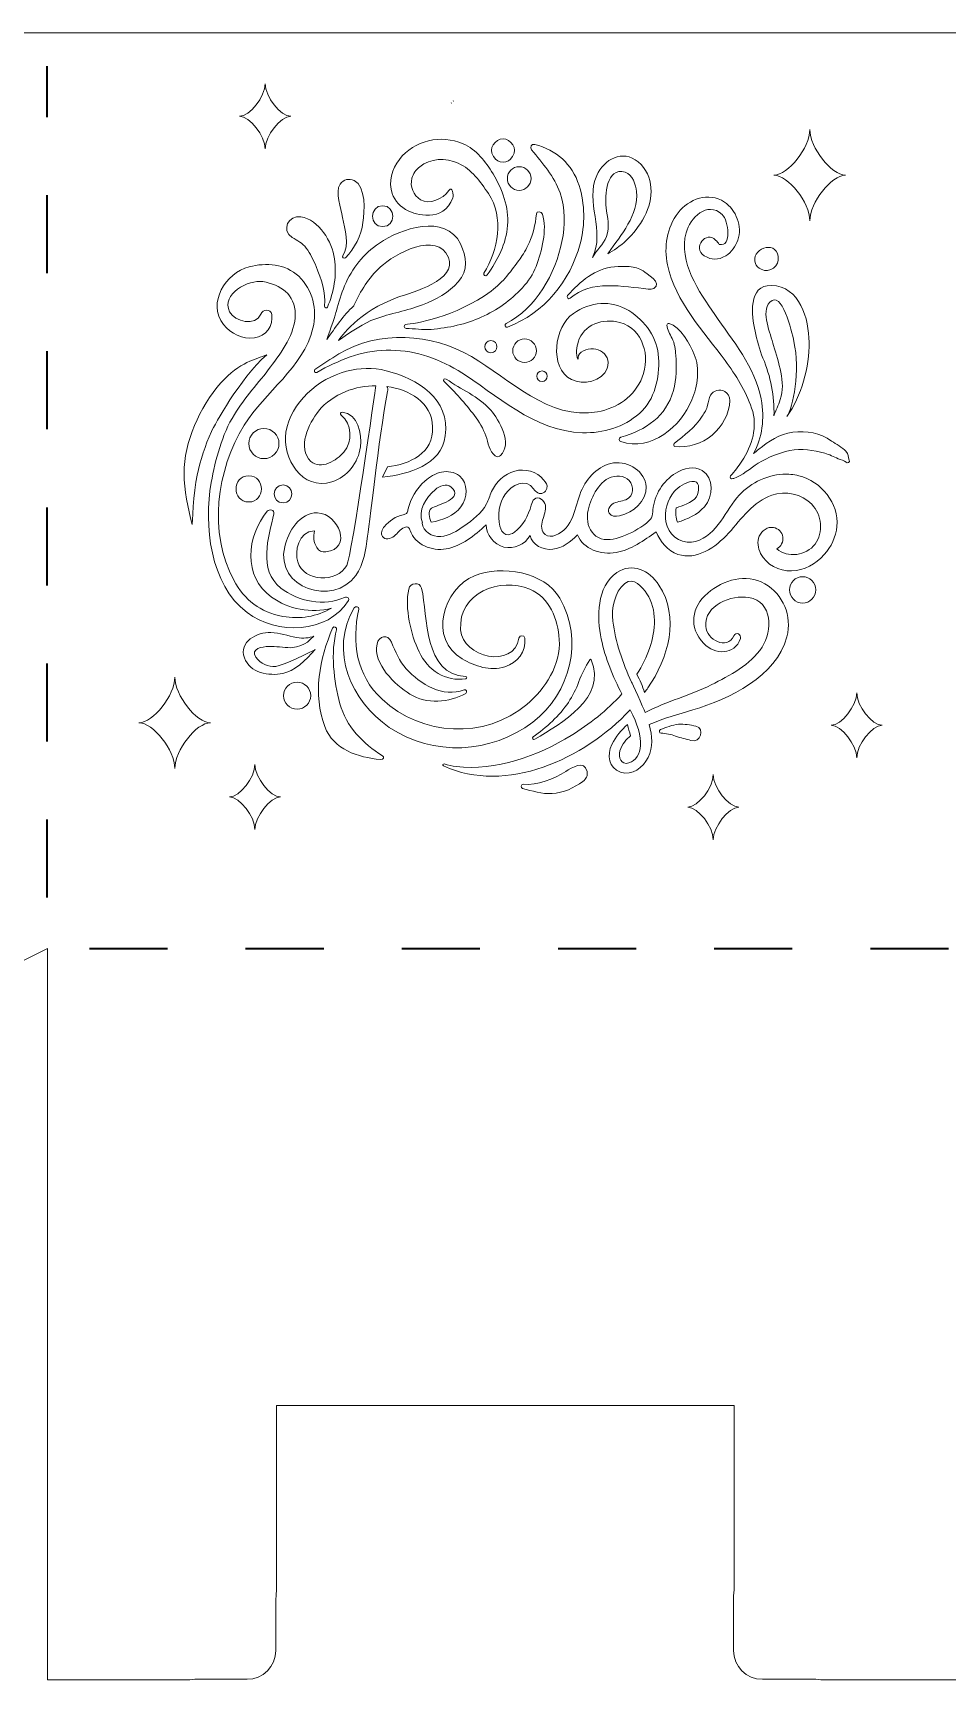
# Model space of a CAD drawing. Extents: x 8 to 992, y -716 to -281.
# Drawn here: x 504.7 to 746, y -715.9 to -280.8 of the extents above; entities that cross this region are included whole.
import ezdxf

# ---------------------------------------------------------------- set-up
doc = ezdxf.new("R2010")
doc.units = 0
doc.header["$MEASUREMENT"] = 0
doc.linetypes.add('AI-Linetype-1', pattern=[41.240002, 20.620001, -20.620001])
doc.linetypes.add('AI-Linetype-5', pattern=[41.240002, 20.620001, -20.620001])
doc.layers.add('Layer 1', color=7, linetype='Continuous')

# ---------------------------------------------------------------- blocks, each defined once
blk = doc.blocks.new('block 2')
at = {"layer": 'Layer 1', "lineweight": 0}
for points, knots in [([(515.8, -280.77), (515.8, -280.77), (265.8, -280.77), (265.8, -280.77), (265.8, -280.77), (259.49, -280.77), (259.49, -280.77), (259.49, -280.77), (27.61, -280.77), (27.61, -280.77), (27.61, -280.77), (27.61, -281.15), (27.61, -281.15), (27.61, -281.15), (26.25, -281.15), (26.25, -281.15), (26.25, -281.15), (25.25, -281.15), (25.25, -281.15), (25.25, -281.15), (7.84, -305.14), (7.84, -305.14), (7.84, -305.14), (7.84, -494.62), (7.84, -494.62), (7.84, -494.62), (25.25, -522.54), (25.25, -522.54), (25.25, -522.54), (25.39, -522.54), (25.39, -522.54), (25.39, -522.54), (26.25, -524.27), (26.25, -524.27), (26.25, -524.27), (34.93, -541.62), (34.93, -541.62), (34.93, -541.62), (85.83, -643.41), (85.83, -643.41), (85.83, -643.41), (85.83, -691.68), (85.83, -691.68), (85.83, -691.89), (85.84, -692.1), (85.84, -692.3), (85.7, -692.89), (85.62, -693.49), (85.62, -694.11), (85.62, -694.11), (85.62, -708.31), (85.62, -708.31), (85.62, -712.51), (89.02, -715.92), (93.22, -715.92), (93.22, -715.92), (107.42, -715.92), (107.42, -715.92), (107.84, -715.92), (108.24, -715.87), (108.64, -715.81), (109.09, -715.83), (109.54, -715.85), (110, -715.85), (110, -715.85), (182.51, -715.85), (182.51, -715.85), (182.92, -715.85), (183.32, -715.84), (183.72, -715.82), (184.1, -715.88), (184.48, -715.92), (184.87, -715.92), (184.87, -715.92), (199.07, -715.92), (199.07, -715.92), (203.27, -715.92), (206.68, -712.51), (206.68, -708.31), (206.68, -708.31), (206.68, -694.11), (206.68, -694.11), (206.68, -693.82), (206.66, -693.54), (206.62, -693.25), (206.66, -692.75), (206.68, -692.25), (206.68, -691.74), (206.68, -691.74), (206.68, -643.41), (206.68, -643.41), (206.68, -643.41), (257.56, -541.62), (257.56, -541.62), (257.56, -541.62), (259.49, -537.75), (259.49, -537.75), (259.49, -537.75), (267.12, -522.5), (267.12, -522.5), (267.12, -522.5), (267.12, -643.41), (267.12, -643.41), (267.12, -643.41), (363.81, -643.4), (363.82, -643.41), (364.09, -643.41), (364.36, -643.39), (364.62, -643.38), (365.11, -643.48), (365.62, -643.54), (366.14, -643.54), (366.14, -643.54), (380.34, -643.54), (380.34, -643.54), (384.54, -643.54), (387.94, -640.13), (387.94, -635.93), (387.94, -635.93), (387.94, -621.73), (387.94, -621.73), (387.94, -621.41), (387.92, -621.09), (387.88, -620.78), (387.91, -620.25), (387.93, -619.72), (387.93, -619.18), (387.93, -619.18), (387.93, -582.92), (387.93, -582.92), (387.93, -582.92), (508.47, -522.65), (508.47, -522.65), (508.47, -522.65), (508.47, -715.85), (508.47, -715.85), (508.47, -715.85), (544.73, -715.85), (544.73, -715.85), (545.63, -715.85), (546.52, -715.8), (547.4, -715.71), (547.4, -715.71), (561.18, -715.71), (561.18, -715.71), (565.38, -715.71), (568.79, -712.3), (568.79, -708.1), (568.79, -708.1), (568.79, -694.42), (568.79, -694.42), (568.89, -693.54), (568.94, -692.65), (568.95, -691.74), (568.95, -691.74), (568.95, -643.41), (568.95, -643.41), (568.95, -643.41), (689.8, -643.41), (689.8, -643.41), (689.8, -643.41), (689.8, -691.68), (689.8, -691.68), (689.8, -691.88), (689.81, -692.08), (689.81, -692.28), (689.7, -692.8), (689.63, -693.34), (689.63, -693.9), (689.63, -693.9), (689.63, -708.1), (689.63, -708.1), (689.63, -712.3), (693.04, -715.71), (697.24, -715.71), (697.24, -715.71), (711.33, -715.71), (711.33, -715.71), (712.2, -715.8), (713.07, -715.85), (713.96, -715.85), (713.96, -715.85), (750.26, -715.85), (750.26, -715.85), (750.26, -715.85), (750.26, -522.5), (750.26, -522.5), (750.26, -522.5), (871.08, -582.91), (871.08, -582.91), (871.08, -582.91), (871.09, -619.23), (871.08, -619.24), (871.08, -619.64), (871.09, -620.04), (871.11, -620.44), (871.06, -620.79), (871.03, -621.15), (871.03, -621.52), (871.03, -621.52), (871.03, -635.72), (871.03, -635.72), (871.03, -639.92), (874.43, -643.32), (878.63, -643.32), (878.63, -643.32), (892.83, -643.32), (892.83, -643.32), (892.94, -643.32), (893.04, -643.31), (893.14, -643.31), (893.84, -643.37), (894.54, -643.41), (895.25, -643.41), (895.25, -643.41), (991.93, -643.41), (991.93, -643.41), (991.93, -643.41), (991.93, -280.77), (991.93, -280.77), (991.93, -280.77), (515.8, -280.77), (515.8, -280.77)], [0, 0, 0, 0, 1, 1, 1, 2, 2, 2, 3, 3, 3, 4, 4, 4, 5, 5, 5, 6, 6, 6, 7, 7, 7, 8, 8, 8, 9, 9, 9, 10, 10, 10, 11, 11, 11, 12, 12, 12, 13, 13, 13, 14, 14, 14, 15, 15, 15, 16, 16, 16, 17, 17, 17, 18, 18, 18, 19, 19, 19, 20, 20, 20, 21, 21, 21, 22, 22, 22, 23, 23, 23, 24, 24, 24, 25, 25, 25, 26, 26, 26, 27, 27, 27, 28, 28, 28, 29, 29, 29, 30, 30, 30, 31, 31, 31, 32, 32, 32, 33, 33, 33, 34, 34, 34, 35, 35, 35, 36, 36, 36, 37, 37, 37, 38, 38, 38, 39, 39, 39, 40, 40, 40, 41, 41, 41, 42, 42, 42, 43, 43, 43, 44, 44, 44, 45, 45, 45, 46, 46, 46, 47, 47, 47, 48, 48, 48, 49, 49, 49, 50, 50, 50, 51, 51, 51, 52, 52, 52, 53, 53, 53, 54, 54, 54, 55, 55, 55, 56, 56, 56, 57, 57, 57, 58, 58, 58, 59, 59, 59, 60, 60, 60, 61, 61, 61, 62, 62, 62, 63, 63, 63, 64, 64, 64, 65, 65, 65, 66, 66, 66, 67, 67, 67, 68, 68, 68, 69, 69, 69, 70, 70, 70, 71, 71, 71, 72, 72, 72, 73, 73, 73, 74, 74, 74, 74]), ([(565.97, -294.18), (565.97, -297.63), (570.03, -302.79), (572.73, -302.79), (570.03, -302.79), (565.97, -307.95), (565.97, -311.39), (565.97, -307.95), (561.92, -302.79), (559.21, -302.79), (561.92, -302.79), (565.97, -297.63), (565.97, -294.18)], [0, 0, 0, 0, 1, 1, 1, 2, 2, 2, 3, 3, 3, 4, 4, 4, 4]), ([(615.07, -299.34), (615.11, -299.29), (615.22, -299.17), (615.07, -299.35), (615.07, -299.35), (615.07, -299.35), (615.07, -299.34)], [0, 0, 0, 0, 1, 1, 1, 2, 2, 2, 2]), ([(615.62, -298.79), (615.68, -298.75), (615.77, -298.68), (615.62, -298.79), (615.62, -298.79), (615.62, -298.79), (615.62, -298.79)], [0, 0, 0, 0, 1, 1, 1, 2, 2, 2, 2]), ([(601.39, -314.17), (605.26, -309.14), (612.45, -307.53), (618.21, -310.04), (621.69, -311.56), (624.2, -314.82), (626.12, -317.99), (628.57, -322.02), (630.35, -326.82), (629.97, -331.61), (629.58, -336.51), (627.37, -340.78), (624.57, -344.71), (624.21, -345.21), (623.4, -344.77), (623.73, -344.22), (627.36, -338.21), (629.17, -329.48), (624.89, -323.2), (622.71, -320.01), (620.56, -316.85), (616.91, -315.19), (613.65, -313.72), (609.52, -313.84), (606.76, -316.13), (605.8, -316.93), (605.03, -317.98), (604.7, -319.18), (604.12, -321.29), (605.12, -323.73), (607.01, -324.83), (609.34, -326.19), (612.83, -324.71), (614.45, -322.42), (615.4, -321.07), (615.77, -323.66), (615.53, -324.32), (613.08, -331.1), (605.39, -328.66), (603.68, -327.78), (601.75, -326.79), (600.18, -325.21), (599.48, -323.16), (598.45, -320.14), (599.45, -316.7), (601.39, -314.17)], [0, 0, 0, 0, 1, 1, 1, 2, 2, 2, 3, 3, 3, 4, 4, 4, 5, 5, 5, 6, 6, 6, 7, 7, 7, 8, 8, 8, 9, 9, 9, 10, 10, 10, 11, 11, 11, 12, 12, 12, 13, 13, 13, 14, 14, 14, 15, 15, 15, 15]), ([(628.77, -308.76), (630.84, -308.76), (632.74, -311.37), (631.34, -313.24), (631.27, -313.33), (631.22, -313.43), (631.19, -313.54), (630.32, -315.37), (627.22, -315.37), (626.35, -313.54), (626.32, -313.43), (626.27, -313.33), (626.2, -313.24), (624.8, -311.37), (626.7, -308.76), (628.77, -308.76)], [0, 0, 0, 0, 1, 1, 1, 2, 2, 2, 3, 3, 3, 4, 4, 4, 5, 5, 5, 5]), ([(709.76, -306.29), (709.76, -311.11), (715.44, -318.34), (719.23, -318.34), (715.44, -318.34), (709.76, -325.57), (709.76, -330.38), (709.76, -325.57), (704.08, -318.34), (700.3, -318.34), (704.08, -318.34), (709.76, -311.11), (709.76, -306.29)], [0, 0, 0, 0, 1, 1, 1, 2, 2, 2, 3, 3, 3, 4, 4, 4, 4]), ([(637.17, -310.22), (642.85, -311.71), (646.99, -315.34), (648.83, -321.04), (650.43, -326), (650.46, -331.46), (649.12, -336.49), (646.47, -346.42), (639.64, -354.73), (629.98, -358.48), (629.41, -358.71), (629.02, -357.77), (629.56, -357.5), (637.52, -353.66), (642.65, -344.22), (644.33, -335.83), (645.17, -331.63), (645.29, -327.14), (643.82, -323.05), (642.25, -318.68), (639.27, -315.19), (636.32, -311.68), (635.78, -311.04), (636.28, -309.99), (637.17, -310.22)], [0, 0, 0, 0, 1, 1, 1, 2, 2, 2, 3, 3, 3, 4, 4, 4, 5, 5, 5, 6, 6, 6, 7, 7, 7, 8, 8, 8, 8]), ([(653.49, -318.42), (655.38, -314.17), (660.41, -311.38), (664.46, -314.85), (668.74, -318.51), (668.6, -324.53), (666.1, -329.28), (663.42, -334.38), (659.42, -337.51), (656.42, -339.1), (656.47, -339.02), (656.53, -338.94), (656.59, -338.86), (659.88, -334.19), (664.61, -328.84), (664.02, -322.7), (663.85, -320.92), (662.98, -318.14), (661.01, -317.56), (656.01, -316.11), (655.59, -323.83), (655.98, -326.85), (656.32, -329.5), (657.01, -331.91), (656.09, -334.52), (655.3, -336.74), (653.38, -338.1), (652.4, -340.12), (655.79, -333.14), (650.39, -325.42), (653.49, -318.42)], [0, 0, 0, 0, 1, 1, 1, 2, 2, 2, 3, 3, 3, 4, 4, 4, 5, 5, 5, 6, 6, 6, 7, 7, 7, 8, 8, 8, 9, 9, 9, 10, 10, 10, 10]), ([(636.16, -319.24), (636.16, -320.94), (634.74, -322.36), (633.03, -322.36), (631.33, -322.36), (629.91, -320.94), (629.91, -319.24), (629.91, -317.53), (631.33, -316.11), (633.03, -316.11), (634.74, -316.11), (636.16, -317.53), (636.16, -319.24)], [0, 0, 0, 0, 1, 1, 1, 2, 2, 2, 3, 3, 3, 4, 4, 4, 4]), ([(585.78, -320.73), (586.65, -319.46), (588.05, -319.11), (589.44, -319.77), (592.64, -321.32), (592.21, -327.98), (591.78, -330.88), (591.29, -334.31), (589.63, -337.7), (587.15, -340.16), (586.81, -340.5), (586.19, -340.05), (586.47, -339.63), (588.36, -336.78), (586.9, -332.64), (586.39, -329.52), (586, -327.11), (584.3, -322.89), (585.78, -320.73)], [0, 0, 0, 0, 1, 1, 1, 2, 2, 2, 3, 3, 3, 4, 4, 4, 5, 5, 5, 6, 6, 6, 6]), ([(675.01, -328.29), (677.77, -324.6), (683.09, -322.69), (687.2, -325.46), (690.28, -327.53), (692.06, -331.87), (690.77, -335.49), (690.2, -337.09), (689.08, -338.79), (687.56, -339.65), (685.45, -340.84), (683.91, -340.87), (681.9, -339.62), (678.6, -337.56), (682.43, -332.88), (684.9, -335.49), (685.29, -335.9), (685.6, -336.25), (685.85, -336.62), (689.27, -337.56), (688.32, -330.28), (686.6, -328.71), (682.6, -325.08), (678.17, -329.64), (677.1, -333.55), (674.98, -341.22), (680.57, -349.19), (684.69, -355.17), (689.31, -361.89), (695.41, -369.23), (696.92, -377.48), (697.89, -382.8), (697.21, -387.63), (694.91, -391.87), (695.38, -391.49), (695.84, -391.12), (696.27, -390.77), (698.81, -388.69), (701.9, -386.65), (705.24, -386.25), (709.01, -385.8), (712.37, -386.42), (715.53, -388.6), (716.73, -389.44), (718.31, -390.21), (719.32, -391.3), (720.08, -392.11), (719.85, -392.76), (720.2, -393.65), (720.42, -394.22), (719.73, -394.57), (719.33, -394.17), (718.94, -393.79), (717.86, -393.5), (717.28, -393.25), (716.13, -392.75), (714.95, -392.13), (713.75, -391.81), (710.77, -391.04), (707.56, -390.48), (704.5, -391.11), (701.51, -391.73), (698.73, -392.83), (696.14, -394.46), (694.1, -395.75), (691.95, -397.71), (689.69, -398.49), (689.61, -398.52), (689.52, -398.52), (689.43, -398.49), (688.99, -398.75), (688.45, -398.23), (688.83, -397.8), (689.91, -396.57), (690.93, -395.3), (691.82, -393.93), (694.53, -389.78), (696.11, -384.79), (694.41, -379.9), (692.83, -375.32), (690.26, -371.23), (687.41, -367.33), (681.79, -359.67), (674.18, -351.65), (672.19, -342.05), (671.19, -337.27), (672.02, -332.26), (675.01, -328.29)], [0, 0, 0, 0, 1, 1, 1, 2, 2, 2, 3, 3, 3, 4, 4, 4, 5, 5, 5, 6, 6, 6, 7, 7, 7, 8, 8, 8, 9, 9, 9, 10, 10, 10, 11, 11, 11, 12, 12, 12, 13, 13, 13, 14, 14, 14, 15, 15, 15, 16, 16, 16, 17, 17, 17, 18, 18, 18, 19, 19, 19, 20, 20, 20, 21, 21, 21, 22, 22, 22, 23, 23, 23, 24, 24, 24, 25, 25, 25, 26, 26, 26, 27, 27, 27, 28, 28, 28, 29, 29, 29, 29]), ([(575.38, -329.34), (580.21, -330.14), (583.64, -335.98), (584.28, -340.43), (584.88, -344.65), (584.13, -349.31), (582.39, -353.2), (582.23, -353.56), (581.61, -353.38), (581.65, -352.99), (581.97, -349.2), (580.81, -345.88), (579.39, -342.44), (578.7, -340.77), (577.87, -339.08), (576.79, -337.62), (575.77, -336.25), (574.48, -335.66), (573.08, -334.78), (570.1, -332.89), (572.13, -328.8), (575.38, -329.34)], [0, 0, 0, 0, 1, 1, 1, 2, 2, 2, 3, 3, 3, 4, 4, 4, 5, 5, 5, 6, 6, 6, 7, 7, 7, 7]), ([(586.94, -347.56), (588.97, -342.81), (591.86, -339.23), (596.12, -336.31), (601.62, -332.54), (613.57, -328.35), (617.54, -336.49), (619.22, -339.93), (619.62, -343.43), (616.95, -346.53), (614.47, -349.4), (611.01, -351.26), (607.51, -352.58), (603.4, -354.13), (599.04, -354.9), (594.9, -356.35), (592.38, -357.24), (588.25, -359.93), (585.28, -362), (585.74, -361.49), (590.65, -354.21), (601.01, -350.62), (604.74, -349.33), (616.83, -346.09), (614.35, -340.07), (611.4, -332.92), (600.05, -339.22), (596.44, -342.57), (593.25, -345.52), (591.18, -348.89), (589.38, -352.82), (589.37, -352.84), (589.37, -352.86), (589.35, -352.88), (586.53, -355.39), (584.44, -358.69), (582.22, -361.8), (583.21, -359.11), (584.58, -355.01), (584.77, -354.21), (585.33, -351.95), (586.02, -349.69), (586.94, -347.56)], [0, 0, 0, 0, 1, 1, 1, 2, 2, 2, 3, 3, 3, 4, 4, 4, 5, 5, 5, 6, 6, 6, 7, 7, 7, 8, 8, 8, 9, 9, 9, 10, 10, 10, 11, 11, 11, 12, 12, 12, 13, 13, 13, 14, 14, 14, 14]), ([(596.97, -326.43), (600.53, -326.43), (600.53, -331.95), (596.97, -331.95), (593.41, -331.95), (593.41, -326.43), (596.97, -326.43)], [0, 0, 0, 0, 1, 1, 1, 2, 2, 2, 2]), ([(616.66, -358.01), (614.41, -358.55), (612.06, -358.88), (609.75, -359.08), (607.54, -359.27), (605.37, -358.85), (603.16, -358.84), (602.58, -358.84), (602.49, -357.88), (603.07, -357.81), (605.17, -357.59), (616.15, -355.95), (625.62, -348.96), (628.86, -346.57), (630.97, -343.64), (633.28, -340.41), (634.62, -338.53), (637.06, -334.67), (637.57, -328.57), (637.64, -327.69), (638.94, -327.9), (639.17, -328.65), (640.51, -332.86), (638.95, -338.43), (637.49, -342.44), (636.01, -346.52), (632.27, -350.05), (628.85, -352.53), (625.19, -355.17), (621.04, -356.95), (616.66, -358.01)], [0, 0, 0, 0, 1, 1, 1, 2, 2, 2, 3, 3, 3, 4, 4, 4, 5, 5, 5, 6, 6, 6, 7, 7, 7, 8, 8, 8, 9, 9, 9, 10, 10, 10, 10]), ([(701.43, -339.86), (701.83, -342.34), (699.17, -344.33), (696.9, -343.21), (696.09, -342.81), (695.61, -342.29), (695.39, -341.71), (693.99, -338.09), (700.69, -335.13), (701.43, -339.86)], [0, 0, 0, 0, 1, 1, 1, 2, 2, 2, 3, 3, 3, 3]), ([(561.73, -342.58), (566.22, -341.38), (571.27, -341.73), (574.81, -345.07), (578.48, -348.54), (579.78, -353.91), (578.58, -358.74), (575.95, -369.31), (565.94, -375.53), (560.45, -384.37), (553.12, -396.19), (550.88, -412.86), (557.69, -425.38), (560.56, -430.66), (564.65, -433.76), (570.61, -434.9), (575.24, -435.78), (579.6, -434.93), (583.48, -432.74), (578.17, -434.2), (572.1, -433), (567.64, -429.8), (560, -424.32), (561.07, -413.76), (566.52, -407.15), (567.07, -406.49), (568.48, -406.79), (568.25, -407.81), (566.85, -414.02), (564.01, -422.6), (570.11, -427.42), (574.55, -430.92), (581.68, -432.43), (586.93, -429.88), (587.21, -429.74), (587.45, -429.81), (587.61, -429.96), (587.94, -430.01), (588.21, -430.36), (587.99, -430.72), (582.41, -439.56), (569.03, -439.83), (561.17, -433.9), (551.36, -426.5), (549.72, -410.76), (551.72, -399.55), (552.81, -393.42), (554.55, -386.93), (557.83, -381.57), (560.58, -377.07), (564.24, -373.21), (567.38, -369), (570.27, -365.11), (573.95, -360.21), (573.9, -355.1), (573.84, -349.74), (570.08, -347.32), (565.32, -346.48), (561.64, -345.83), (554.24, -349.76), (556.56, -354.42), (557.85, -357.01), (563.6, -358.4), (564.79, -355.05), (565.25, -353.74), (567.5, -353.54), (567.71, -355.15), (568.1, -358.08), (566.22, -360.96), (563.13, -361.34), (559.98, -361.73), (556.9, -360.29), (554.96, -357.8), (550.48, -352.05), (555.57, -344.23), (561.73, -342.58)], [0, 0, 0, 0, 1, 1, 1, 2, 2, 2, 3, 3, 3, 4, 4, 4, 5, 5, 5, 6, 6, 6, 7, 7, 7, 8, 8, 8, 9, 9, 9, 10, 10, 10, 11, 11, 11, 12, 12, 12, 13, 13, 13, 14, 14, 14, 15, 15, 15, 16, 16, 16, 17, 17, 17, 18, 18, 18, 19, 19, 19, 20, 20, 20, 21, 21, 21, 22, 22, 22, 23, 23, 23, 24, 24, 24, 25, 25, 25, 25]), ([(668.61, -348.26), (668.15, -348.5), (667.6, -348.46), (667.08, -348.42), (660.55, -347.83), (651.96, -345.9), (646.53, -350.86), (646.06, -351.3), (645.4, -350.63), (645.83, -350.15), (649.14, -346.41), (652.99, -343.04), (658.22, -342.56), (660.55, -342.35), (663.72, -342.21), (665.73, -343.64), (666.54, -344.22), (671.04, -346.96), (668.61, -348.26)], [0, 0, 0, 0, 1, 1, 1, 2, 2, 2, 3, 3, 3, 4, 4, 4, 5, 5, 5, 6, 6, 6, 6]), ([(699.63, -347.49), (707.15, -347.65), (709.52, -356.4), (709.58, -362.45), (709.66, -369.02), (707.61, -376.77), (703.71, -382.12), (705.38, -379.84), (707.22, -369.89), (705.58, -362.3), (704.98, -359.51), (702.37, -348.57), (699.21, -351.92), (696.77, -354.51), (699.34, -360.11), (700.22, -363.34), (701.44, -367.84), (703.51, -372.98), (701.98, -377.65), (701.5, -379.12), (700.74, -380.48), (700.3, -381.96), (700.46, -376.71), (699.42, -371.49), (697.39, -366.66), (696.43, -364.39), (695.82, -361.93), (695.3, -359.54), (694.43, -355.53), (693.31, -347.35), (699.63, -347.49)], [0, 0, 0, 0, 1, 1, 1, 2, 2, 2, 3, 3, 3, 4, 4, 4, 5, 5, 5, 6, 6, 6, 7, 7, 7, 8, 8, 8, 9, 9, 9, 10, 10, 10, 10]), ([(664.76, -381.29), (660.66, -384.93), (655.23, -386.56), (649.79, -386.39), (636.76, -386), (627.37, -376.39), (616.88, -369.98), (611.1, -366.44), (604.7, -364.43), (597.87, -364.58), (591.2, -364.73), (585.33, -367.27), (579.56, -370.44), (579.14, -370.67), (578.71, -370), (579.11, -369.72), (581.16, -368.27), (583.24, -366.86), (585.4, -365.58), (596.12, -359.21), (609.8, -360.1), (620.44, -366.29), (630.55, -372.18), (640.86, -383.18), (653.68, -380.87), (658.9, -379.92), (663.5, -376.81), (665.53, -371.75), (667.71, -366.31), (665.81, -359.02), (659.63, -357.27), (655.27, -356.03), (649.9, -357.8), (648.6, -362.44), (648.27, -363.61), (647.85, -365.79), (648.58, -366.98), (648.5, -366.34), (648.72, -365.66), (649.39, -365.15), (652.43, -362.85), (657.75, -365.09), (656.23, -369.39), (655.01, -372.85), (649.89, -373.91), (646.85, -372.34), (640.82, -369.23), (642.29, -358.31), (647.35, -354.89), (651.85, -351.84), (657.2, -351.19), (661.98, -354.14), (666.28, -356.8), (669.61, -361.39), (669.85, -366.57), (670.1, -371.94), (668.94, -377.58), (664.76, -381.29)], [0, 0, 0, 0, 1, 1, 1, 2, 2, 2, 3, 3, 3, 4, 4, 4, 5, 5, 5, 6, 6, 6, 7, 7, 7, 8, 8, 8, 9, 9, 9, 10, 10, 10, 11, 11, 11, 12, 12, 12, 13, 13, 13, 14, 14, 14, 15, 15, 15, 16, 16, 16, 17, 17, 17, 18, 18, 18, 19, 19, 19, 19]), ([(674.39, -365.94), (674.28, -364.5), (674.06, -362.75), (673.41, -361.46), (672.86, -360.39), (672.06, -359.19), (672.03, -357.97), (672.03, -357.68), (672.32, -357.48), (672.59, -357.55), (675.65, -358.34), (678.14, -363.04), (679.27, -365.71), (680.8, -369.34), (680.12, -374.15), (678.65, -377.71), (675.7, -384.85), (667.99, -391.33), (659.88, -388.75), (659.31, -388.57), (659.3, -387.77), (659.88, -387.59), (666.5, -385.55), (671.82, -382.24), (673.75, -375.2), (674.57, -372.21), (674.62, -369.02), (674.39, -365.94)], [0, 0, 0, 0, 1, 1, 1, 2, 2, 2, 3, 3, 3, 4, 4, 4, 5, 5, 5, 6, 6, 6, 7, 7, 7, 8, 8, 8, 9, 9, 9, 9]), ([(625.57, -365.29), (623.46, -365.29), (623.46, -362.02), (625.57, -362.02), (627.68, -362.02), (627.68, -365.29), (625.57, -365.29)], [0, 0, 0, 0, 1, 1, 1, 2, 2, 2, 2]), ([(631.33, -364.72), (631.33, -363.02), (632.75, -361.59), (634.45, -361.59), (636.16, -361.59), (637.58, -363.02), (637.58, -364.72), (637.58, -366.42), (636.16, -367.84), (634.45, -367.84), (632.75, -367.84), (631.33, -366.42), (631.33, -364.72)], [0, 0, 0, 0, 1, 1, 1, 2, 2, 2, 3, 3, 3, 4, 4, 4, 4]), ([(554.28, -373.25), (559.31, -367.56), (563.57, -367.03), (566.38, -365.81), (559.13, -372.18), (552.59, -384.39), (551.79, -386.06), (550.05, -389.74), (548.96, -393.64), (548, -397.58), (546.91, -402.03), (546.78, -410.98), (546.69, -410.63), (545.61, -406.32), (544.56, -401.56), (544.55, -397.12), (544.53, -388.89), (548.65, -379.62), (554.28, -373.25)], [0, 0, 0, 0, 1, 1, 1, 2, 2, 2, 3, 3, 3, 4, 4, 4, 5, 5, 5, 6, 6, 6, 6]), ([(598.12, -374.18), (598.1, -374.17), (598.09, -374.17), (598.07, -374.17), (598.31, -374.53), (598.42, -374.99), (598.3, -375.53), (596.76, -382.14), (593.59, -409.55), (592.99, -413.69), (592.46, -417.29), (592.08, -421.06), (589.9, -424.1), (583.93, -432.42), (568.52, -427.41), (571.12, -416.52), (572.06, -412.55), (575.09, -407.4), (579.76, -407.56), (585.37, -407.75), (589.13, -417.14), (581.99, -417.84), (581, -417.93), (580.09, -417.66), (579.59, -416.73), (578.79, -415.24), (578.58, -413.88), (579.02, -412.32), (574.58, -412.4), (573.76, -417.97), (574.55, -420.48), (576.21, -425.84), (584.87, -426.1), (587.49, -421.45), (588.87, -418.99), (595.09, -374.15), (595.21, -373.98), (589.96, -373.9), (583.8, -376.07), (580.06, -380.67), (577.5, -383.82), (574.26, -390.48), (578.06, -393.98), (580.64, -396.36), (584.97, -393.66), (586.73, -391.49), (589.05, -388.63), (588.97, -384.17), (585.99, -381.75), (585.7, -381.51), (585.91, -380.93), (586.3, -380.96), (590.51, -381.35), (591.58, -386.7), (591.13, -390.13), (590.58, -394.29), (587.63, -398.09), (583.58, -399.35), (575.67, -401.82), (570.42, -393.18), (571.45, -386.2), (572.61, -378.39), (580.08, -372.05), (587.43, -370.16), (590.88, -369.27), (594.44, -369.11), (597.9, -370.01), (606.26, -372.16), (614.86, -377.36), (613.49, -387.25), (612.42, -395), (603.97, -397.32), (596.96, -398.17), (596.96, -398.17), (598.22, -395.43), (598.22, -395.43), (604.25, -394.62), (610.39, -391.91), (610.17, -384.87), (609.97, -378.33), (604, -374.97), (598.12, -374.18)], [0, 0, 0, 0, 1, 1, 1, 2, 2, 2, 3, 3, 3, 4, 4, 4, 5, 5, 5, 6, 6, 6, 7, 7, 7, 8, 8, 8, 9, 9, 9, 10, 10, 10, 11, 11, 11, 12, 12, 12, 13, 13, 13, 14, 14, 14, 15, 15, 15, 16, 16, 16, 17, 17, 17, 18, 18, 18, 19, 19, 19, 20, 20, 20, 21, 21, 21, 22, 22, 22, 23, 23, 23, 24, 24, 24, 25, 25, 25, 26, 26, 26, 27, 27, 27, 27]), ([(613.21, -372.87), (612.8, -372.48), (613.31, -371.87), (613.77, -372.2), (617.7, -375.05), (622.24, -376.67), (625.51, -380.42), (627.77, -383.01), (631.3, -389.32), (628.13, -392.38), (627.71, -392.78), (627.17, -392.87), (626.69, -392.5), (625.06, -391.26), (624.89, -389.05), (624.23, -387.23), (623.52, -385.29), (622.49, -383.48), (621.23, -381.84), (618.8, -378.68), (616.12, -375.6), (613.21, -372.87)], [0, 0, 0, 0, 1, 1, 1, 2, 2, 2, 3, 3, 3, 4, 4, 4, 5, 5, 5, 6, 6, 6, 7, 7, 7, 7]), ([(639.07, -370.06), (640.89, -370.06), (640.89, -372.88), (639.07, -372.88), (637.25, -372.88), (637.25, -370.06), (639.07, -370.06)], [0, 0, 0, 0, 1, 1, 1, 2, 2, 2, 2]), ([(673.94, -389.28), (676.58, -387.08), (679.48, -385.01), (681.36, -382.04), (681.94, -381.13), (682.52, -380.21), (682.79, -379.15), (683.01, -378.28), (683.08, -377.27), (683.54, -376.48), (684.34, -375.12), (685.99, -374.73), (687.3, -375.5), (688.11, -375.97), (688.69, -376.91), (688.66, -377.87), (688.39, -385.02), (681.24, -391.02), (674.13, -390.01), (673.81, -389.97), (673.7, -389.48), (673.94, -389.28)], [0, 0, 0, 0, 1, 1, 1, 2, 2, 2, 3, 3, 3, 4, 4, 4, 5, 5, 5, 6, 6, 6, 7, 7, 7, 7]), ([(561.62, -389.25), (561.62, -387.07), (563.44, -385.25), (565.61, -385.25), (567.79, -385.25), (569.61, -387.07), (569.61, -389.25), (569.61, -391.42), (567.79, -393.24), (565.61, -393.24), (563.44, -393.24), (561.62, -391.42), (561.62, -389.25)], [0, 0, 0, 0, 1, 1, 1, 2, 2, 2, 3, 3, 3, 4, 4, 4, 4]), ([(713.56, -418.6), (711.36, -421.06), (708.24, -422.8), (704.95, -422.89), (701.65, -422.98), (698.26, -421.25), (696.78, -418.3), (696.06, -416.89), (695.81, -415.17), (696.43, -413.71), (697.04, -412.25), (698.63, -411.16), (700.19, -411.43), (701.43, -411.64), (702.47, -412.7), (702.65, -413.94), (702.84, -415.18), (702.15, -416.5), (701.03, -417.06), (703.88, -419.6), (708.86, -418.87), (711.14, -415.81), (713.42, -412.75), (712.91, -408.08), (710.29, -405.3), (707.67, -402.53), (703.33, -401.69), (699.71, -402.91), (694.86, -404.54), (691.75, -409.11), (688.32, -412.91), (684.88, -416.72), (679.81, -420.17), (674.96, -418.53), (672.25, -417.61), (670.23, -415.2), (669.22, -412.53), (665.96, -414.89), (662.56, -417.33), (658.6, -418.03), (654.64, -418.73), (649.96, -417.13), (648.45, -413.4), (646.63, -415.22), (644.44, -416.87), (641.89, -417.18), (639.33, -417.5), (636.43, -416.03), (635.9, -413.51), (634.63, -415.9), (631.64, -417.23), (629.01, -416.59), (626.38, -415.95), (624.35, -413.39), (624.31, -410.68), (621.26, -413.55), (617.86, -416.39), (613.73, -417.1), (610.06, -417.73), (605.43, -416), (604.23, -412.19), (604.15, -411.94), (604.09, -411.68), (603.9, -411.51), (603.61, -411.22), (603.12, -411.26), (602.73, -411.41), (601.63, -411.85), (600.95, -412.94), (600.04, -413.71), (599.13, -414.47), (597.54, -414.79), (596.9, -413.79), (596.38, -412.99), (596.86, -411.92), (597.46, -411.18), (598.7, -409.63), (600.47, -408.5), (602.4, -408.04), (602.7, -407.96), (603.02, -407.9), (603.25, -407.69), (603.51, -407.45), (603.59, -407.07), (603.67, -406.72), (604.34, -403.82), (605.92, -401.14), (608.14, -399.15), (609.39, -398.04), (610.87, -397.12), (612.52, -396.79), (614.16, -396.45), (615.97, -396.75), (617.27, -397.82), (619.6, -399.73), (619.48, -403.59), (617.65, -405.98), (615.82, -408.38), (612.78, -409.53), (609.81, -410.03), (609.26, -408.82), (608.82, -407.14), (609.89, -406.36), (611.18, -405.43), (618.73, -403.89), (615.02, -400.69), (613.85, -399.68), (612.01, -400.44), (610.84, -401.44), (608.34, -403.56), (606.24, -406.87), (607.48, -410.23), (607.45, -410.23), (607.42, -410.24), (607.4, -410.24), (607.57, -412.49), (610.09, -413.95), (612.34, -413.8), (614.6, -413.65), (616.59, -412.35), (618.43, -411.06), (620.74, -409.45), (623.09, -407.7), (624.38, -405.2), (624.92, -404.16), (625.25, -403.02), (625.74, -401.95), (626.93, -399.4), (629.14, -397.27), (631.85, -396.53), (634.57, -395.79), (637.73, -396.61), (639.49, -398.8), (640.14, -399.6), (640.59, -400.13), (640.33, -401.12), (640.06, -402.11), (638.81, -402.83), (637.94, -402.27), (637.4, -401.93), (637.19, -401.78), (636.83, -401.25), (634.81, -398.19), (630.97, -400.29), (629.4, -402.52), (627.67, -404.98), (627.22, -408.26), (627.93, -411.09), (628.16, -412.01), (628.63, -413), (629.53, -413.27), (630.29, -413.49), (631.1, -413.11), (631.75, -412.65), (634.08, -411), (635.46, -408.3), (636.22, -405.54), (636.38, -404.94), (636.55, -404.3), (637.03, -403.91), (638.09, -403.05), (639.75, -404.22), (639.97, -405.56), (640.19, -406.9), (639.56, -408.22), (639.18, -409.53), (638.81, -410.84), (638.79, -412.49), (639.89, -413.3), (640.66, -413.87), (641.75, -413.82), (642.66, -413.49), (644.83, -412.72), (646.3, -410.66), (647.18, -408.53), (648.05, -406.4), (648.47, -404.1), (649.34, -401.96), (650.84, -398.25), (653.99, -394.98), (657.95, -394.38), (661.9, -393.78), (666.36, -396.67), (666.53, -400.67), (666.7, -404.42), (663.22, -407.54), (659.55, -408.34), (658.54, -408.55), (657.27, -408.53), (656.77, -407.64), (656.15, -406.55), (657.29, -405.24), (658.47, -404.83), (659.65, -404.42), (661.02, -404.4), (662, -403.62), (663.53, -402.39), (663.15, -399.69), (661.55, -398.56), (659.95, -397.42), (657.66, -397.69), (656.02, -398.76), (654.38, -399.84), (653.29, -401.57), (652.45, -403.34), (651.59, -405.15), (650.92, -407.12), (651.03, -409.12), (651.14, -411.13), (652.15, -413.17), (653.93, -414.08), (655.85, -415.07), (658.19, -414.59), (660.21, -413.83), (662.52, -412.96), (664.69, -411.75), (666.65, -410.25), (667.16, -409.86), (667.68, -409.42), (667.97, -408.84), (668.27, -408.21), (668.28, -407.49), (668.34, -406.8), (668.68, -402.85), (670.99, -399.11), (674.38, -397.04), (676.48, -395.76), (679.25, -395.14), (681.37, -396.39), (684.51, -398.25), (684.32, -403.2), (681.93, -405.95), (680.1, -408.06), (677.49, -409.2), (674.79, -410.05), (674.39, -408.85), (674.28, -407.58), (674.45, -406.26), (674.69, -406.17), (674.93, -406.08), (675.17, -405.99), (676.77, -405.39), (679.56, -404.58), (680.13, -402.68), (680.58, -401.19), (680.73, -398.99), (678.64, -399.25), (676.87, -399.47), (675.12, -400.67), (673.95, -401.96), (672.16, -403.92), (671.32, -407.36), (671.76, -409.94), (672.31, -413.14), (675.24, -415.69), (678.57, -415.3), (681.43, -414.97), (683.82, -412.94), (685.59, -410.66), (687.36, -408.38), (688.68, -405.78), (690.53, -403.56), (693.53, -399.99), (698.05, -397.62), (702.67, -397.36), (704.07, -397.29), (705.48, -397.41), (706.86, -397.74), (712.77, -399.2), (717.5, -405.08), (716.93, -411.14), (716.67, -413.91), (715.41, -416.53), (713.56, -418.6)], [0, 0, 0, 0, 1, 1, 1, 2, 2, 2, 3, 3, 3, 4, 4, 4, 5, 5, 5, 6, 6, 6, 7, 7, 7, 8, 8, 8, 9, 9, 9, 10, 10, 10, 11, 11, 11, 12, 12, 12, 13, 13, 13, 14, 14, 14, 15, 15, 15, 16, 16, 16, 17, 17, 17, 18, 18, 18, 19, 19, 19, 20, 20, 20, 21, 21, 21, 22, 22, 22, 23, 23, 23, 24, 24, 24, 25, 25, 25, 26, 26, 26, 27, 27, 27, 28, 28, 28, 29, 29, 29, 30, 30, 30, 31, 31, 31, 32, 32, 32, 33, 33, 33, 34, 34, 34, 35, 35, 35, 36, 36, 36, 37, 37, 37, 38, 38, 38, 39, 39, 39, 40, 40, 40, 41, 41, 41, 42, 42, 42, 43, 43, 43, 44, 44, 44, 45, 45, 45, 46, 46, 46, 47, 47, 47, 48, 48, 48, 49, 49, 49, 50, 50, 50, 51, 51, 51, 52, 52, 52, 53, 53, 53, 54, 54, 54, 55, 55, 55, 56, 56, 56, 57, 57, 57, 58, 58, 58, 59, 59, 59, 60, 60, 60, 61, 61, 61, 62, 62, 62, 63, 63, 63, 64, 64, 64, 65, 65, 65, 66, 66, 66, 67, 67, 67, 68, 68, 68, 69, 69, 69, 70, 70, 70, 71, 71, 71, 72, 72, 72, 73, 73, 73, 74, 74, 74, 75, 75, 75, 76, 76, 76, 77, 77, 77, 78, 78, 78, 79, 79, 79, 80, 80, 80, 81, 81, 81, 82, 82, 82, 83, 83, 83, 84, 84, 84, 85, 85, 85, 86, 86, 86, 87, 87, 87, 88, 88, 88, 89, 89, 89, 90, 90, 90, 91, 91, 91, 91]), ([(561.62, -404.69), (557.16, -404.69), (557.16, -397.77), (561.62, -397.77), (566.08, -397.77), (566.08, -404.69), (561.62, -404.69)], [0, 0, 0, 0, 1, 1, 1, 2, 2, 2, 2]), ([(570.68, -400.18), (573.75, -400.18), (573.75, -404.94), (570.68, -404.94), (567.6, -404.94), (567.6, -400.18), (570.68, -400.18)], [0, 0, 0, 0, 1, 1, 1, 2, 2, 2, 2]), ([(589.45, -432.68), (589.78, -432.12), (590.85, -432.25), (590.68, -433.03), (588.77, -441.8), (589.98, -450.38), (596.82, -456.78), (607.25, -466.52), (623.96, -467.53), (635.05, -458.17), (639.98, -454.01), (644.04, -447.73), (643.6, -441), (643.24, -435.66), (641.04, -429.92), (635.81, -427.7), (628.05, -424.41), (616.9, -428.73), (617.57, -438.42), (618.08, -445.8), (631.6, -448.91), (632.98, -440.65), (633.12, -439.81), (634.41, -439.77), (634.51, -440.65), (634.89, -444.26), (632.61, -447.14), (629.23, -448.24), (625.36, -449.5), (621.33, -448.05), (617.99, -446.13), (609.05, -440.96), (612.83, -427.61), (621.26, -424.18), (628.33, -421.31), (639.67, -423.06), (643.74, -430.12), (650.08, -441.15), (646.64, -455.14), (636.63, -462.83), (625.7, -471.23), (610.27, -472), (598.74, -464.23), (588.65, -457.43), (582.78, -443.94), (589.45, -432.68)], [0, 0, 0, 0, 1, 1, 1, 2, 2, 2, 3, 3, 3, 4, 4, 4, 5, 5, 5, 6, 6, 6, 7, 7, 7, 8, 8, 8, 9, 9, 9, 10, 10, 10, 11, 11, 11, 12, 12, 12, 13, 13, 13, 14, 14, 14, 15, 15, 15, 15]), ([(703.7, -440.29), (700.96, -450.94), (688.5, -456.65), (678.89, -459.63), (675.21, -460.77), (671.06, -461.81), (667.38, -463.51), (668.18, -466.44), (668.38, -469.46), (667.06, -472.18), (665.76, -474.88), (662.88, -477.09), (659.76, -476.07), (656.62, -475.05), (656.14, -471.43), (657.49, -468.77), (658.56, -466.65), (659.99, -464.93), (661.66, -463.48), (661.88, -464.47), (662.12, -465.46), (662.45, -466.43), (661.36, -467.32), (660.15, -468.66), (659.62, -470.43), (659.12, -472.09), (659.9, -474.31), (662.01, -473.6), (665.56, -472.39), (666.5, -467.17), (662.3, -459.63), (650.13, -472.65), (629.64, -482.01), (613.02, -474.41), (612.68, -474.26), (612.91, -473.8), (613.25, -473.9), (614.28, -474.2), (615.32, -474.47), (616.39, -474.6), (626.8, -475.85), (637.95, -471.79), (646.72, -466.38), (651.48, -463.44), (656.24, -459.76), (660.14, -455.4), (657.8, -450.76), (655.77, -446.12), (654.7, -440.86), (653.56, -435.24), (653.39, -427.06), (658.81, -423.36), (662.88, -420.58), (667.42, -422.81), (669.91, -426.62), (675.53, -435.16), (672.4, -445.99), (667, -453.82), (666.73, -454.21), (666.45, -454.6), (666.16, -454.99), (665.59, -453.35), (664.89, -451.75), (664.11, -450.2), (665.53, -447.99), (666.69, -445.64), (667.53, -443.17), (669.05, -438.66), (669.5, -433.11), (666.76, -428.94), (665.62, -427.19), (663.19, -424.29), (660.93, -426.22), (658.16, -428.6), (657.35, -432.69), (657.76, -436.16), (658.41, -441.65), (660.4, -447.15), (662.67, -452.3), (662.73, -452.21), (665.81, -459.11), (666.3, -460.33), (671.82, -457.36), (678.46, -455.73), (683.76, -453.01), (688.59, -450.54), (694.08, -447.72), (697.15, -443.05), (700, -438.73), (699.99, -430.98), (693.65, -429.92), (689.1, -429.16), (681.87, -431.93), (682.28, -437.51), (682.54, -441.02), (687.93, -444.04), (689.74, -440.02), (690.24, -438.9), (691.83, -439.65), (691.45, -440.78), (689.95, -445.22), (684.67, -445.11), (681.74, -442.05), (677.74, -437.89), (678.45, -432.38), (682.83, -428.74), (686.98, -425.29), (692.84, -423.41), (697.89, -426.31), (702.75, -429.12), (705.12, -434.77), (703.7, -440.29)], [0, 0, 0, 0, 1, 1, 1, 2, 2, 2, 3, 3, 3, 4, 4, 4, 5, 5, 5, 6, 6, 6, 7, 7, 7, 8, 8, 8, 9, 9, 9, 10, 10, 10, 11, 11, 11, 12, 12, 12, 13, 13, 13, 14, 14, 14, 15, 15, 15, 16, 16, 16, 17, 17, 17, 18, 18, 18, 19, 19, 19, 20, 20, 20, 21, 21, 21, 22, 22, 22, 23, 23, 23, 24, 24, 24, 25, 25, 25, 26, 26, 26, 27, 27, 27, 28, 28, 28, 29, 29, 29, 30, 30, 30, 31, 31, 31, 32, 32, 32, 33, 33, 33, 34, 34, 34, 35, 35, 35, 36, 36, 36, 37, 37, 37, 37]), ([(603.86, -427.68), (604.19, -426.05), (606.85, -425.67), (607.26, -427.46), (608.97, -435.01), (607.8, -450.35), (618.89, -450.75), (619.29, -450.76), (619.33, -451.3), (618.93, -451.37), (613.6, -452.29), (608.85, -449.08), (606.58, -444.25), (604.38, -439.57), (602.81, -432.84), (603.86, -427.68)], [0, 0, 0, 0, 1, 1, 1, 2, 2, 2, 3, 3, 3, 4, 4, 4, 5, 5, 5, 5]), ([(707.87, -431.39), (705.97, -431.39), (704.39, -429.8), (704.39, -427.91), (704.39, -426.01), (705.97, -424.42), (707.87, -424.42), (709.76, -424.42), (711.35, -426.01), (711.35, -427.91), (711.35, -429.8), (709.76, -431.39), (707.87, -431.39)], [0, 0, 0, 0, 1, 1, 1, 2, 2, 2, 3, 3, 3, 4, 4, 4, 4]), ([(570.62, -450), (567.02, -450.71), (561.91, -449.85), (560.46, -445.87), (558.92, -441.65), (563.84, -439), (567.45, -439.16), (569.79, -439.27), (571.96, -440.06), (574.25, -440.5), (575.99, -440.84), (577.6, -440.55), (578.85, -440.18), (577.94, -440.54), (577.14, -442.85), (572.71, -443.22), (570.75, -443.08), (568.79, -442.83), (566.86, -442.87), (565.37, -442.9), (561.86, -443.41), (563.53, -445.66), (564.8, -447.36), (566.65, -448.32), (568.8, -448.14), (570.39, -448), (578.39, -444.18), (579.12, -443.65), (576.89, -446.52), (573.49, -449.44), (570.62, -450)], [0, 0, 0, 0, 1, 1, 1, 2, 2, 2, 3, 3, 3, 4, 4, 4, 5, 5, 5, 6, 6, 6, 7, 7, 7, 8, 8, 8, 9, 9, 9, 10, 10, 10, 10]), ([(596.44, -472.74), (590.42, -472.11), (584.06, -470.2), (581.71, -464.03), (578.46, -455.51), (580.32, -446.08), (583.77, -437.98), (584.03, -437.37), (584.99, -437.81), (584.82, -438.42), (583.2, -444.41), (584.06, -452.08), (585.7, -458.01), (587.34, -463.91), (591.79, -468.58), (596.92, -471.71), (597.53, -472.09), (597.24, -472.82), (596.44, -472.74)], [0, 0, 0, 0, 1, 1, 1, 2, 2, 2, 3, 3, 3, 4, 4, 4, 5, 5, 5, 6, 6, 6, 6]), ([(618.51, -454.28), (619.07, -454.05), (619.43, -454.96), (618.91, -455.25), (614.44, -457.74), (608.66, -458.2), (604.18, -455.42), (600.27, -453), (594.38, -447.46), (595.49, -442.21), (595.94, -440.09), (598.36, -439.44), (599.31, -441.71), (600.36, -444.21), (601.33, -446.73), (603.2, -448.76), (606.96, -452.81), (612.92, -456.53), (618.51, -454.28)], [0, 0, 0, 0, 1, 1, 1, 2, 2, 2, 3, 3, 3, 4, 4, 4, 5, 5, 5, 6, 6, 6, 6]), ([(648.79, -452.15), (649.52, -450.04), (650.49, -448.27), (651.66, -446.35), (651.76, -446.19), (651.99, -446.18), (652.07, -446.37), (656.21, -456.56), (644.22, -463.07), (637.16, -467.37), (636.73, -467.64), (636.3, -467.02), (636.72, -466.72), (640.15, -464.3), (643.71, -461.15), (646.02, -457.62), (647.14, -455.91), (648.12, -454.09), (648.79, -452.15)], [0, 0, 0, 0, 1, 1, 1, 2, 2, 2, 3, 3, 3, 4, 4, 4, 5, 5, 5, 6, 6, 6, 6]), ([(542.1, -475.06), (542.1, -470.24), (536.42, -463.01), (532.63, -463.01), (536.42, -463.01), (542.1, -455.79), (542.1, -450.97), (542.1, -455.79), (547.78, -463.01), (551.56, -463.01), (547.78, -463.01), (542.1, -470.24), (542.1, -475.06)], [0, 0, 0, 0, 1, 1, 1, 2, 2, 2, 3, 3, 3, 4, 4, 4, 4]), ([(574.4, -459.45), (572.44, -459.45), (570.81, -457.81), (570.81, -455.86), (570.81, -453.9), (572.44, -452.27), (574.4, -452.27), (576.35, -452.27), (577.98, -453.9), (577.98, -455.86), (577.98, -457.81), (576.35, -459.45), (574.4, -459.45)], [0, 0, 0, 0, 1, 1, 1, 2, 2, 2, 3, 3, 3, 4, 4, 4, 4]), ([(722.14, -472.3), (722.14, -468.85), (718.09, -463.69), (715.38, -463.69), (718.09, -463.69), (722.14, -458.53), (722.14, -455.09), (722.14, -458.53), (726.2, -463.69), (728.9, -463.69), (726.2, -463.69), (722.14, -468.85), (722.14, -472.3)], [0, 0, 0, 0, 1, 1, 1, 2, 2, 2, 3, 3, 3, 4, 4, 4, 4]), ([(670.49, -465.77), (670, -465.78), (669.83, -464.99), (670.3, -464.82), (671.83, -464.28), (673.43, -463.54), (675.07, -463.42), (676.68, -463.31), (678.14, -463.54), (679.7, -463.92), (682.18, -464.53), (680.88, -468.43), (678.39, -467.69), (677.04, -467.29), (675.66, -467.04), (674.34, -466.55), (673.14, -466.11), (671.77, -465.76), (670.49, -465.77)], [0, 0, 0, 0, 1, 1, 1, 2, 2, 2, 3, 3, 3, 4, 4, 4, 5, 5, 5, 6, 6, 6, 6]), ([(563.27, -491.22), (563.27, -487.78), (559.21, -482.62), (556.51, -482.62), (559.21, -482.62), (563.27, -477.46), (563.27, -474.02), (563.27, -477.46), (567.32, -482.62), (570.03, -482.62), (567.32, -482.62), (563.27, -487.78), (563.27, -491.22)], [0, 0, 0, 0, 1, 1, 1, 2, 2, 2, 3, 3, 3, 4, 4, 4, 4]), ([(649.87, -478.49), (647.51, -480.25), (644.69, -481.53), (641.72, -481.71), (639.01, -481.88), (636.55, -481), (633.94, -480.39), (633.32, -480.25), (633.45, -479.19), (634.1, -479.26), (637.71, -479.7), (642.28, -477.74), (645.34, -475.89), (646.87, -474.96), (650.26, -472.68), (650.94, -475.85), (651.18, -476.98), (650.76, -477.82), (649.87, -478.49)], [0, 0, 0, 0, 1, 1, 1, 2, 2, 2, 3, 3, 3, 4, 4, 4, 5, 5, 5, 6, 6, 6, 6]), ([(684.28, -493.93), (684.28, -490.49), (680.23, -485.32), (677.52, -485.32), (680.23, -485.32), (684.28, -480.16), (684.28, -476.72), (684.28, -480.16), (688.34, -485.32), (691.04, -485.32), (688.34, -485.32), (684.28, -490.49), (684.28, -493.93)], [0, 0, 0, 0, 1, 1, 1, 2, 2, 2, 3, 3, 3, 4, 4, 4, 4])]:
    blk.add_open_spline(points, degree=3, knots=knots, dxfattribs=at)

msp = doc.modelspace()

# ---------------------------------------------------------------- linework, layer by layer
at = {"layer": 'Layer 1', "color": 7, "linetype": 'AI-Linetype-1', "lineweight": 35, "true_color": 0xfffeff}
msp.add_lwpolyline([(508.44, -509.21), (508.44, -289.54)], dxfattribs=at)
at = {"layer": 'Layer 1', "color": 7, "linetype": 'AI-Linetype-5', "lineweight": 35, "true_color": 0xfffeff}
msp.add_lwpolyline([(519.56, -522.64), (984.05, -522.64)], dxfattribs=at)

# ---------------------------------------------------------------- block references
at = {"layer": 'Layer 1'}
msp.add_blockref('block 2', (0, 0), dxfattribs=at)

doc.saveas('drawing.dxf')
